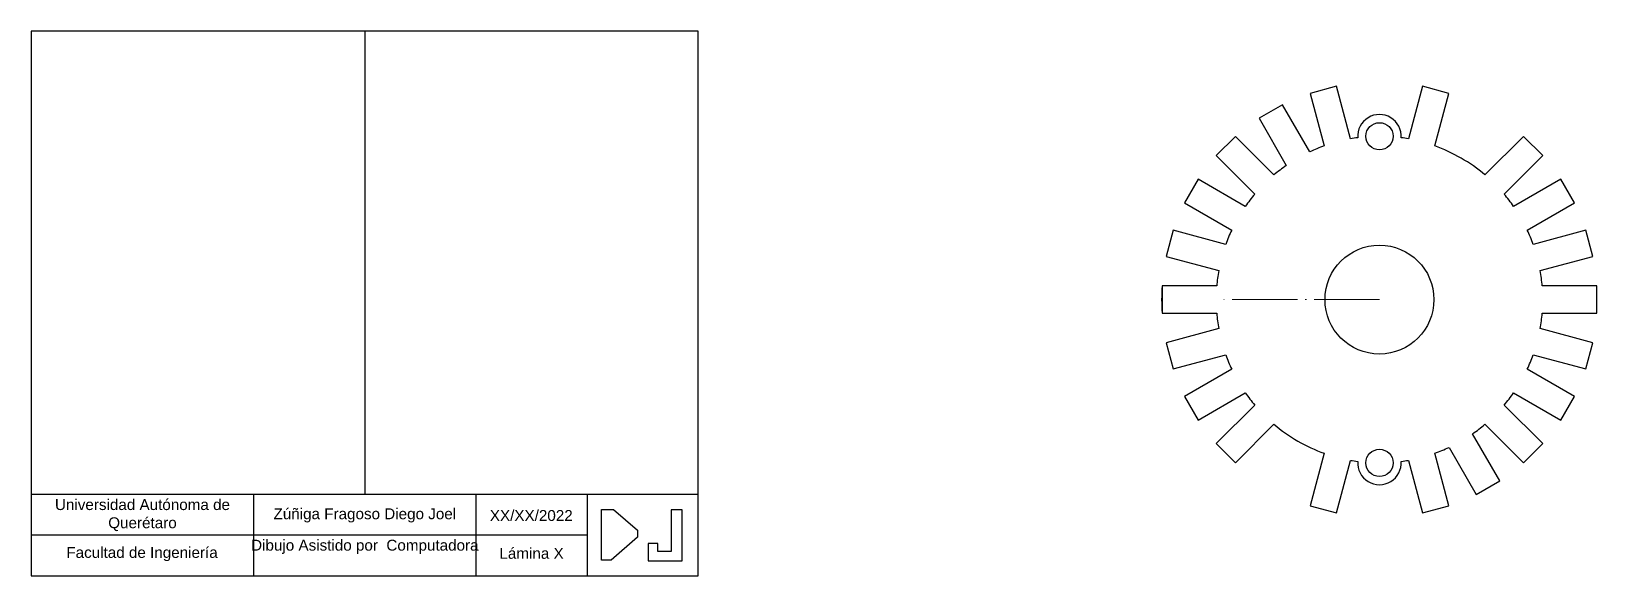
# Model space of a CAD drawing. Header units: millimetres. Extents: x 25 to 600, y 10 to 210.
import ezdxf

# ---------------------------------------------------------------- set-up
doc = ezdxf.new("R2010")
doc.units = ezdxf.units.MM
doc.linetypes.add('ACAD_ISO04W100', pattern=[30, 24, -3, 0, -3])
for name, color, linetype, lineweight in [('Aux', 10, 'ACAD_ISO04W100', 18), ('Figura', 140, 'Continuous', 25), ('Marco', 30, 'Continuous', 30)]:
    doc.layers.add(name, color=color, linetype=linetype, lineweight=lineweight)
doc.styles.get("Standard").update_dxf_attribs({"font": 'arial.ttf'})

msp = doc.modelspace()

# ---------------------------------------------------------------- linework, layer by layer
at = {"layer": 'Aux'}
msp.add_line((520.19, 111.43), (460.19, 111.43), dxfattribs=at)
at = {"layer": 'Figura'}
for points in [[(509.54, 170.48), (504.37, 189.8), (494.71, 187.21), (499.88, 167.89)], [(540.49, 167.89), (545.67, 187.21), (536.01, 189.8), (530.83, 170.48)], [(494.62, 165.71), (484.62, 183.03), (475.96, 178.03), (485.96, 160.71)], [(481.44, 157.24), (467.3, 171.39), (460.23, 164.32), (474.37, 150.17)], [(566, 150.17), (580.14, 164.32), (573.07, 171.39), (558.93, 157.24)], [(470.91, 145.66), (453.59, 155.66), (448.59, 147), (465.91, 137)], [(574.47, 137), (591.79, 147), (586.79, 155.66), (569.47, 145.66)], [(463.73, 131.73), (444.41, 136.91), (441.82, 127.25), (461.14, 122.08)], [(579.24, 122.08), (598.55, 127.25), (595.97, 136.91), (576.65, 131.73)], [(460.4, 116.43), (440.4, 116.43), (440.4, 106.43), (460.4, 106.43)], [(579.98, 106.43), (599.98, 106.43), (599.98, 116.43), (579.98, 116.43)], [(461.14, 100.78), (441.82, 95.61), (444.41, 85.95), (463.73, 91.13)], [(576.65, 91.13), (595.97, 85.95), (598.55, 95.61), (579.24, 100.78)], [(465.91, 85.86), (448.59, 75.86), (453.59, 67.2), (470.91, 77.2)], [(569.47, 77.2), (586.79, 67.2), (591.79, 75.86), (574.47, 85.86)], [(474.37, 72.69), (460.23, 58.54), (467.3, 51.47), (481.44, 65.62)], [(558.93, 65.62), (558.93, 65.62), (573.07, 51.47), (580.14, 58.54), (566, 72.69)], [(545.75, 57.15), (555.75, 39.83), (564.41, 44.83), (554.41, 62.15)], [(499.88, 54.97), (494.71, 35.65), (504.37, 33.06), (509.54, 52.38)], [(530.83, 52.38), (536.01, 33.06), (545.67, 35.65), (540.49, 54.97)]]:
    msp.add_lwpolyline(points, dxfattribs=at)
for centre, radius in [((520.19, 171.43), 5), ((520.19, 111.43), 20), ((520.19, 51.43), 5)]:
    msp.add_circle(centre, radius, dxfattribs=at)
for centre, radius, start, end in [((520.19, 171.43), 8, 356.17745, 183.82255), ((520.19, 111.43), 60, 109.78019, 115.21981), ((520.19, 111.43), 60, 97.64511, 100.21981), ((520.19, 111.43), 60, 79.78019, 82.35489), ((520.19, 111.43), 60, 49.78019, 70.21981), ((520.19, 111.43), 60, 124.78019, 130.21981), ((520.19, 111.43), 60, 139.78019, 145.21981), ((520.19, 111.43), 60, 34.78019, 40.21981), ((520.19, 111.43), 60, 154.78019, 160.21981), ((520.19, 111.43), 60, 19.78019, 25.21981), ((520.19, 111.43), 60, 169.78019, 175.21981), ((520.19, 111.43), 60, 4.78019, 10.21981), ((520.19, 111.43), 80, 176.41668, 183.58332), ((520.19, 111.43), 60, 184.78019, 190.21981), ((520.19, 111.43), 60, 349.78019, 355.21981), ((520.19, 111.43), 60, 199.78019, 205.21981), ((520.19, 111.43), 60, 334.78019, 340.21981), ((520.19, 111.43), 60, 214.78019, 220.21981), ((520.19, 111.43), 60, 319.78019, 325.21981), ((520.19, 111.43), 60, 229.78019, 250.21981), ((520.19, 111.43), 60, 304.78019, 310.21981), ((520.19, 111.43), 60, 259.78019, 262.35489), ((520.19, 51.43), 8, 176.17745, 3.82255), ((520.19, 111.43), 60, 277.64511, 280.21981), ((520.19, 111.43), 60, 289.78019, 295.21981)]:
    msp.add_arc(centre, radius, start, end, dxfattribs=at)
at = {"layer": 'Marco'}
for p, q in [((270, 210), (25, 210)), ((25, 210), (25, 10)), ((147.5, 210), (147.5, 40)), ((270, 10), (270, 210)), ((25, 40), (270, 40)), ((106.67, 40), (106.67, 10)), ((188.33, 40), (188.33, 10)), ((229.17, 40), (229.17, 10)), ((238.85, 34.33), (247.7, 26.73)), ((264.01, 34.17), (260.02, 34.17)), ((260.02, 34.17), (260.02, 18.91)), ((264.01, 15.49), (264.01, 34.17)), ((25, 25), (229.17, 25)), ((247.7, 24.17), (237.97, 15.72)), ((255.07, 21.77), (251.53, 21.77)), ((251.53, 21.77), (251.6, 15.49)), ((255.07, 18.91), (255.07, 21.77)), ((260.02, 18.91), (255.07, 18.91)), ((251.6, 15.49), (264.01, 15.49)), ((25, 10), (270, 10))]:
    msp.add_line(p, q, dxfattribs=at)
for points in [[(237.97, 15.72), (234.38, 15.72), (234.38, 34.33), (238.85, 34.33)], [(247.7, 26.73), (247.7, 24.17)]]:
    msp.add_lwpolyline(points, dxfattribs=at)

# ---------------------------------------------------------------- texts
at = {"layer": 'Marco', "char_height": 4, "attachment_point": 1}
for s, width, insert in [('\\pxqc;Universidad Autónoma de Querétaro', 81.6667, (25, 38.12)), ('\\pxqc;Zúñiga Fragoso Diego Joel', 81.6667, (106.67, 34.75)), ('\\pxqc;XX/XX/2022', 40.8333, (188.23, 34.11)), ('\\pxqc;Dibujo Asistido por  Computadora', 81.6667, (106.67, 23.21)), ('\\pxqc;Facultad de Ingeniería', 81.6667, (24.84, 20.55)), ('\\pxqc;Lámina X', 40.8333, (188.33, 20.22))]:
    msp.add_mtext_dynamic_manual_height_columns(s, width=width, gutter_width=12.5, heights=[0], dxfattribs=dict(at, insert=insert))

doc.saveas('drawing.dxf')
